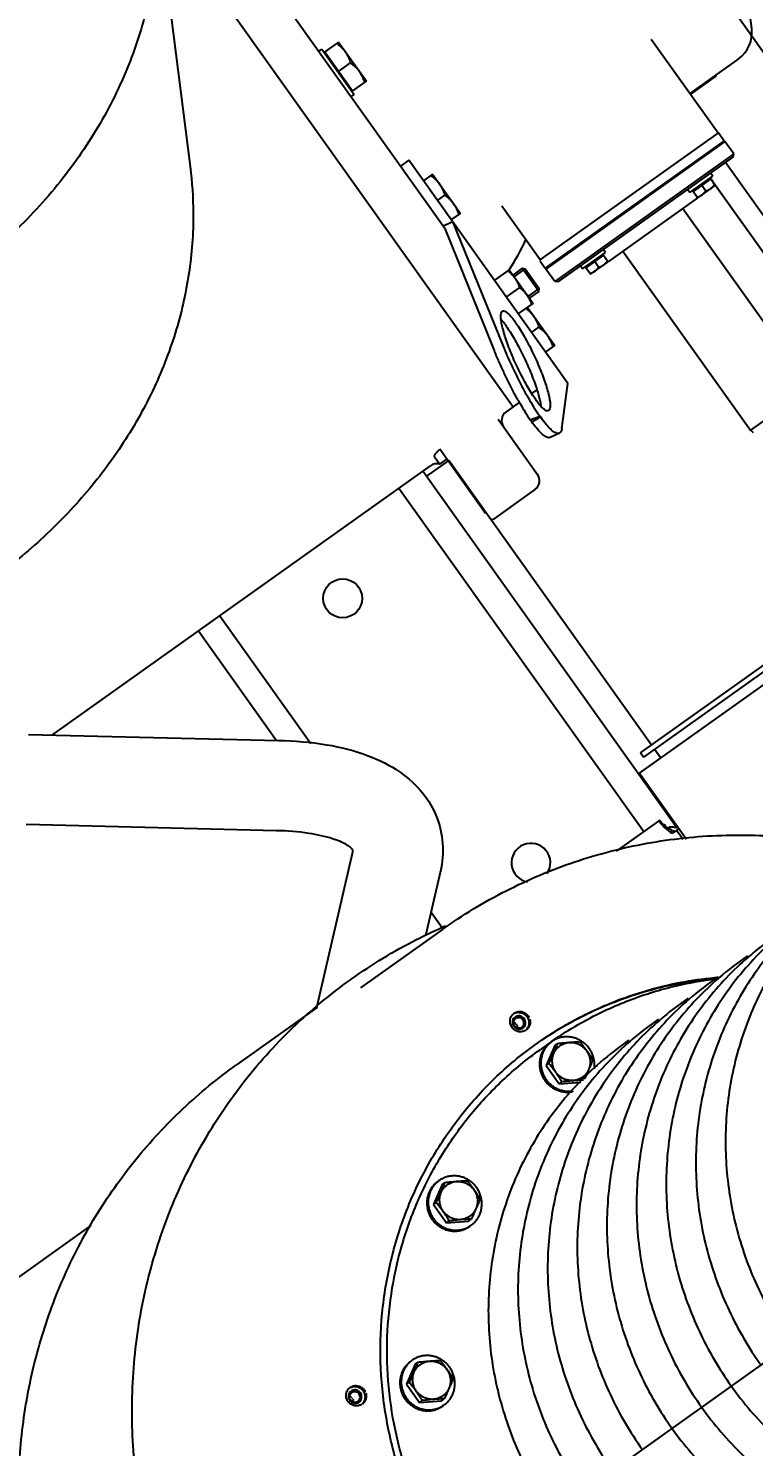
# Model space of a CAD drawing. Header units: feet. Extents: x 2321988 to 2329858, y 6722724 to 6730499.
# Drawn here: x 2326122.588 to 2326123.688, y 6726916.772 to 6726918.921 of the extents above; entities that cross this region are included whole.
import ezdxf

# ---------------------------------------------------------------- set-up
doc = ezdxf.new("R2010")
doc.units = ezdxf.units.FT
doc.header["$MEASUREMENT"] = 0
doc.header["$PDSIZE"] = 5
doc.linetypes.add('Midpoint Site Plan$0$HIDDEN', pattern=[0.375, 0.25, -0.125])
doc.layers.add('BESS Dimensions', color=3, linetype='Continuous')
doc.layers.add('C-BESS-EQUIPMENT', color=255, linetype='Continuous')
doc.styles.add('TG_DIMS', font='arial.ttf')
doc.dimstyles.new('TG-PROPOSED-ANNO', dxfattribs={"dimtxt": 0.1, "dimasz": 0.1, "dimexe": 0.05, "dimexo": 0.05, "dimgap": 0.02, "dimtad": 0, "dimtih": 1, "dimtoh": 1, "dimdsep": 46, "dimtxsty": 'TG_DIMS', "dimcen": 0, "dimclrd": 256, "dimclre": 256, "dimclrt": 256, "dimaunit": 1, "dimadec": 6, "dimazin": 2, "dimtfac": 1, "dimtofl": 0, "dimtmove": 1, "dimatfit": 3, "dimfxl": 1, "dimtolj": 1, "dimtzin": 0, "dimarcsym": 0})

# ---------------------------------------------------------------- blocks, each defined once
blk = doc.blocks.new('Midpoint Site Plan$0$141KV BREAKER')
at = {"linetype": 'Continuous'}
for p, q in [((6.604, -16.655), (6.604, -3.184)), ((0.511, -19.651), (0.307, -19.994)), ((0.511, -19.651), (0.511, -19.716)), ((0.92, -19.651), (0.511, -19.651)), ((0.92, -19.651), (0.92, -19.716)), ((1.125, -19.994), (0.92, -19.651)), ((0.307, -19.994), (0.307, -20.058)), ((1.125, -19.994), (1.125, -20.058)), ((13.229, -19.928), (10.498, -23.572)), ((7.446, -22.314), (7.446, -20.505)), ((14.538, -20.909), (11.808, -24.553)), ((14.275, -21.26), (14.275, -29.7)), ((2.888, -21.948), (2.684, -22.29)), ((2.888, -21.948), (2.888, -22.012)), ((3.297, -21.948), (2.888, -21.948)), ((3.297, -21.948), (3.297, -22.012)), ((3.502, -22.29), (3.297, -21.948)), ((2.684, -22.29), (2.684, -22.354)), ((3.502, -22.29), (3.502, -22.354)), ((9.371, -24.468), (7.446, -22.294)), ((7.279, -24.984), (7.279, -23.156)), ((8.145, -25.553), (7.363, -24.669)), ((14.275, -24.52), (11.832, -24.52)), ((7.656, -25), (7.289, -25)), ((14.275, -25), (11.424, -25)), ((3.759, -25.084), (3.554, -25.426)), ((3.759, -25.084), (3.759, -25.148)), ((4.168, -25.084), (3.759, -25.084)), ((4.168, -25.084), (4.168, -25.148)), ((4.372, -25.426), (4.168, -25.084)), ((4.467, -25.366), (4.467, -25.162)), ((4.372, -25.426), (4.372, -25.491)), ((6.604, -29.358), (6.604, -28.381)), ((14.275, -28.999), (6.604, -28.999)), ((6.315, -29.388), (6.275, -29.409)), ((6.315, -29.388), (6.315, -29.442)), ((6.396, -29.4), (6.396, -29.436)), ((6.604, -29.358), (6.502, -29.358)), ((6.532, -29.358), (6.535, -29.358)), ((25.503, -31.582), (21.243, -29.299)), ((7.515, -29.553), (6.041, -29.553)), ((6.072, -29.499), (6.275, -29.499)), ((6.275, -29.499), (6.275, -29.409)), ((6.275, -29.553), (6.275, -29.499)), ((6.315, -29.442), (6.284, -29.458)), ((6.312, -29.53), (14.275, -29.53)), ((7.515, -29.553), (7.515, -38.048)), ((14.161, -30.015), (14.161, -29.53)), ((7.703, -29.785), (7.703, -37.759)), ((7.804, -29.785), (7.703, -29.785)), ((7.804, -29.785), (7.804, -38.019)), ((14.196, -29.857), (14.196, -30.015)), ((14.364, -29.857), (14.196, -29.857)), ((7.703, -30.03), (7.515, -30.03)), ((14.161, -30.03), (7.804, -30.03)), ((12.819, -30.999), (12.819, -30.094)), ((12.986, -30.015), (14.418, -30.015)), ((14.248, -31.196), (13.016, -31.196)), ((14.275, -31.685), (14.275, -31.392)), ((13.855, -31.664), (13.9, -31.664)), ((25.443, -31.55), (14.275, -31.55)), ((13.394, -31.954), (13.428, -31.773)), ((14.275, -32.08), (14.275, -31.962)), ((17.638, -32.416), (15.309, -31.859)), ((13.437, -32.039), (14.04, -32.605)), ((17.658, -32.605), (15.275, -32.039)), ((17.638, -32.416), (27.134, -32.416)), ((17.693, -32.416), (17.658, -32.605)), ((19.027, -32.605), (19.027, -32.416)), ((20.577, -32.416), (20.577, -32.487)), ((21.591, -32.487), (20.577, -32.487)), ((20.647, -32.487), (20.647, -32.81)), ((21.521, -32.503), (20.647, -32.503)), ((21.084, -32.503), (21.084, -32.771)), ((21.521, -32.81), (21.521, -32.487)), ((21.591, -32.416), (21.591, -32.487)), ((14.04, -32.605), (19.027, -32.605)), ((14.743, -32.605), (14.743, -32.81)), ((15.18, -32.605), (15.18, -32.771)), ((15.596, -32.605), (15.596, -32.935)), ((15.971, -32.605), (15.971, -32.901)), ((16.346, -32.935), (16.346, -32.605)), ((17.695, -32.605), (17.695, -32.81)), ((18.132, -32.605), (18.132, -32.771)), ((18.57, -32.81), (18.57, -32.605)), ((15.596, -32.81), (14.743, -32.81)), ((16.346, -32.935), (15.596, -32.935)), ((15.714, -33.145), (15.714, -32.935)), ((16.229, -33.145), (16.229, -32.935)), ((18.57, -32.81), (17.695, -32.81)), ((21.521, -32.81), (20.647, -32.81)), ((15.714, -33.145), (15.752, -33.183)), ((15.714, -33.145), (16.229, -33.145)), ((16.19, -33.183), (15.752, -33.183)), ((16.229, -33.145), (16.19, -33.183)), ((15.653, -33.526), (15.692, -33.486)), ((15.653, -37.446), (15.653, -33.526)), ((15.692, -37.485), (15.692, -33.486)), ((15.692, -33.486), (15.967, -33.486)), ((15.967, -37.485), (15.967, -33.486)), ((15.987, -33.486), (15.967, -33.506)), ((15.987, -37.485), (15.987, -33.486)), ((16.145, -33.486), (15.987, -33.486)), ((16.164, -33.498), (16.164, -37.473)), ((16.164, -33.498), (17.363, -33.498)), ((15.584, -34.033), (15.584, -34.545)), ((15.584, -34.033), (15.653, -34.033)), ((15.42, -34.094), (15.421, -34.092)), ((15.42, -34.094), (15.42, -34.484)), ((15.421, -34.092), (15.564, -34.092)), ((15.564, -34.289), (15.439, -34.289)), ((15.564, -34.486), (15.564, -34.092)), ((15.564, -34.114), (15.584, -34.114)), ((15.42, -34.484), (15.421, -34.486)), ((15.564, -34.486), (15.421, -34.486)), ((15.424, -34.494), (15.432, -34.486)), ((15.424, -36.478), (15.424, -34.494)), ((15.564, -34.464), (15.584, -34.464)), ((15.584, -34.545), (15.653, -34.545)), ((11.351, -34.836), (11.424, -34.817)), ((11.424, -36.155), (11.424, -34.817)), ((15.424, -34.817), (11.424, -34.817)), ((15.424, -36.155), (11.424, -36.155)), ((15.42, -36.488), (15.421, -36.486)), ((15.42, -36.488), (15.42, -36.877)), ((15.421, -36.486), (15.564, -36.486)), ((15.424, -36.478), (15.432, -36.486)), ((15.564, -36.879), (15.564, -36.486)), ((15.564, -36.507), (15.584, -36.507)), ((15.584, -36.427), (15.584, -36.938)), ((15.584, -36.427), (15.653, -36.427)), ((7.804, -36.881), (15.584, -36.881)), ((15.42, -36.877), (15.421, -36.879)), ((15.564, -36.879), (15.421, -36.879)), ((15.564, -36.682), (15.439, -36.682)), ((15.564, -36.858), (15.584, -36.858)), ((15.584, -36.938), (15.653, -36.938)), ((7.804, -37.271), (15.653, -37.271)), ((15.653, -37.446), (15.692, -37.485)), ((15.692, -37.485), (15.967, -37.485)), ((15.987, -37.485), (15.967, -37.465)), ((16.145, -37.485), (15.987, -37.485)), ((16.164, -37.473), (18.258, -37.473)), ((17.03, -37.473), (17.03, -38.005)), ((17.05, -38.556), (17.05, -37.473)), ((17.362, -39.077), (18.304, -39.579))]:
    blk.add_line(p, q, dxfattribs=at)
at = {"linetype": 'Midpoint Site Plan$0$HIDDEN'}
for p, q in [((15.752, -32.935), (15.752, -33.183)), ((16.19, -32.935), (16.19, -33.183))]:
    blk.add_line(p, q, dxfattribs=at)
at = {"linetype": 'Continuous'}
blk.add_circle((13.236, -27), 0.354, dxfattribs=at)
for centre, radius, start, end in [((7.332, -27), 0.354, 200.3844, 134.385), ((14.078, -29.7), 0.197, 306.8699, 0), ((13.016, -30.094), 0.197, 161.1709, 180), ((13.016, -30.999), 0.197, 180, 270), ((14.078, -31.392), 0.197, 0, 90), ((21.084, -31.01), 5.117, 202.1036, 209.1634), ((16.145, -33.506), 0.0197, 0, 90), ((16.145, -37.465), 0.0197, 270, 0), ((17.148, -38.005), 0.118, 180, 213.0084), ((17.64, -38.556), 0.59, 180, 241.9275)]:
    blk.add_arc(centre, radius, start, end, dxfattribs=at)
for points, start_tangent, end_tangent in [([(-2.531, -10.867), (-1.229, -10.95), (0.051, -11.196), (1.287, -11.601), (2.458, -12.159), (3.543, -12.859), (4.524, -13.69), (5.384, -14.638), (6.11, -15.686), (6.687, -16.817), (7.106, -18.011), (7.361, -19.247), (7.446, -20.505)], (1, 0), (0, -1)), ([(-2.531, -13.415), (-1.103, -13.514), (0.297, -13.808), (1.638, -14.292), (2.895, -14.955), (4.042, -15.784), (5.054, -16.762), (5.912, -17.87), (6.598, -19.084), (7.099, -20.38), (7.403, -21.732), (7.505, -23.092)], (1, 0), (0.002091, -0.999998)), ([(-2.531, -18.281), (-1.517, -18.351), (-0.524, -18.56), (0.428, -18.903), (1.32, -19.373), (2.134, -19.962), (2.853, -20.656), (3.462, -21.442), (3.949, -22.304), (4.304, -23.224), (4.52, -24.183), (4.593, -25.15)], (1, 0), (0.00192, -0.999998)), ([(-2.531, -18.399), (-1.617, -18.457), (-0.719, -18.63), (0.147, -18.914), (0.969, -19.306), (1.73, -19.797), (2.418, -20.381), (3.021, -21.046), (3.53, -21.782), (3.934, -22.575), (4.228, -23.412), (4.407, -24.28), (4.467, -25.162)], (1, 0), (0, -1)), ([(1.094, -18.772), (1.097, -18.754), (1.119, -18.695), (1.161, -18.647), (1.217, -18.615), (1.281, -18.604)], (0.072839, 0.997344), (1, 0)), ([(1.094, -18.785), (1.094, -18.772)], (0, 1), (0.072839, 0.997344)), ([(1.097, -18.816), (1.094, -18.785)], (-0.179509, 0.983756), (0, 1)), ([(1.119, -18.85), (1.097, -18.791), (1.096, -18.785)], (-0.513043, 0.858363), (-0.14474, 0.98947)), ([(1.217, -18.955), (1.161, -18.923), (1.119, -18.875), (1.097, -18.816)], (-0.943519, 0.331318), (-0.179509, 0.983756)), ([(1.159, -18.74), (1.159, -18.781)], (-0.17951, -0.983756), (0.17951, -0.983756)), ([(1.238, -18.649), (1.201, -18.669), (1.174, -18.701), (1.159, -18.74)], (-0.943519, -0.331318), (-0.179509, -0.983756)), ([(1.159, -18.781), (1.174, -18.82), (1.201, -18.851), (1.238, -18.872), (1.28, -18.879)], (0.179509, -0.983756), (1, 0)), ([(1.238, -18.668), (1.203, -18.695), (1.184, -18.733), (1.182, -18.754)], (-0.907002, -0.421127), (0, -1)), ([(1.182, -18.754), (1.184, -18.775), (1.203, -18.813), (1.238, -18.839), (1.28, -18.849)], (0, -1), (1, 0)), ([(1.22, -18.683), (1.238, -18.693)], (0.800715, -0.599045), (0.907002, -0.421127)), ([(1.277, -18.641), (1.238, -18.649)], (-0.999735, -0.023007), (-0.943519, -0.331318)), ([(1.28, -18.659), (1.238, -18.668)], (-1, 0), (-0.907002, -0.421127)), ([(1.238, -18.693), (1.271, -18.702)], (0.907002, -0.421127), (0.995685, -0.092801)), ([(1.271, -18.702), (1.28, -18.702)], (0.995685, -0.092801), (1, 0)), ([(1.28, -18.641), (1.277, -18.641)], (-1, 0), (-0.999735, -0.023007)), ([(1.283, -18.641), (1.28, -18.641)], (-0.999735, 0.023007), (-1, 0)), ([(1.28, -18.659), (1.323, -18.668)], (1, 0), (0.907002, -0.421127)), ([(1.29, -18.702), (1.28, -18.702)], (-0.995685, -0.092801), (-1, 0)), ([(1.379, -18.754), (1.376, -18.775), (1.357, -18.813), (1.323, -18.839), (1.28, -18.849)], (0, -1), (-1, 0)), ([(1.28, -18.879), (1.322, -18.872), (1.359, -18.851), (1.387, -18.82), (1.401, -18.781)], (1, 0), (0.179509, 0.983756)), ([(1.281, -18.604), (1.345, -18.615), (1.401, -18.647), (1.443, -18.695), (1.465, -18.754), (1.467, -18.772)], (1, 0), (0.072839, -0.997344)), ([(1.322, -18.649), (1.283, -18.641)], (-0.943519, 0.331318), (-0.999735, 0.023007)), ([(1.323, -18.693), (1.29, -18.702)], (-0.907002, -0.421127), (-0.995685, -0.092801)), ([(1.401, -18.74), (1.387, -18.701), (1.359, -18.669), (1.322, -18.649)], (-0.179509, 0.983756), (-0.943519, 0.331318)), ([(1.323, -18.668), (1.357, -18.695), (1.376, -18.733), (1.379, -18.754)], (0.907002, -0.421127), (0, -1)), ([(1.34, -18.683), (1.323, -18.693)], (-0.800715, -0.599045), (-0.907002, -0.421127)), ([(1.465, -18.816), (1.443, -18.875), (1.401, -18.923), (1.345, -18.955)], (-0.179509, -0.983756), (-0.943519, -0.331318)), ([(1.401, -18.781), (1.401, -18.74)], (0.17951, 0.983756), (-0.17951, 0.983756)), ([(1.465, -18.791), (1.443, -18.85)], (-0.179509, -0.983756), (-0.513043, -0.858363)), ([(1.468, -18.785), (1.465, -18.816)], (0, -1), (-0.179509, -0.983756)), ([(1.467, -18.772), (1.468, -18.785)], (0.072839, -0.997344), (0, -1)), ([(1.217, -18.929), (1.161, -18.898), (1.119, -18.85)], (-0.943519, 0.331318), (-0.513043, 0.858363)), ([(1.281, -18.94), (1.217, -18.929)], (-1, 0), (-0.943519, 0.331318)), ([(1.277, -18.965), (1.217, -18.955)], (-0.999754, 0.022161), (-0.943519, 0.331318)), ([(1.281, -18.965), (1.277, -18.965)], (-1, 0), (-0.999754, 0.022161)), ([(1.345, -18.929), (1.281, -18.94)], (-0.943519, -0.331318), (-1, 0)), ([(1.285, -18.965), (1.281, -18.965)], (-0.999754, -0.022161), (-1, 0)), ([(1.345, -18.955), (1.285, -18.965)], (-0.943519, -0.331318), (-0.999754, -0.022161)), ([(1.443, -18.85), (1.401, -18.898), (1.345, -18.929)], (-0.513043, -0.858363), (-0.943519, -0.331318)), ([(0.716, -19.476), (0.645, -19.481), (0.575, -19.496), (0.508, -19.52), (0.446, -19.553), (0.389, -19.594), (0.338, -19.643), (0.295, -19.698), (0.261, -19.758), (0.236, -19.823), (0.221, -19.89), (0.216, -19.959)], (-1, 0), (0, -1)), ([(0.716, -19.505), (0.645, -19.51), (0.575, -19.524), (0.508, -19.548), (0.446, -19.581), (0.389, -19.623), (0.338, -19.671), (0.295, -19.726), (0.261, -19.787), (0.236, -19.851), (0.221, -19.919), (0.217, -19.959)], (-1, 0), (-0.060994, -0.998138)), ([(1.216, -19.959), (1.211, -19.89), (1.196, -19.823), (1.171, -19.758), (1.136, -19.698), (1.094, -19.643), (1.043, -19.594), (0.986, -19.553), (0.924, -19.52), (0.857, -19.496), (0.787, -19.481), (0.716, -19.476)], (0, 1), (-1, 0)), ([(1.215, -19.959), (1.211, -19.919), (1.196, -19.851), (1.171, -19.787), (1.136, -19.726), (1.094, -19.671), (1.043, -19.623), (0.986, -19.581), (0.924, -19.548), (0.857, -19.524), (0.787, -19.51), (0.716, -19.505)], (-0.060994, 0.998138), (-1, 0)), ([(0.307, -20.058), (0.333, -20.017), (0.359, -19.977), (0.384, -19.937), (0.409, -19.895), (0.434, -19.853), (0.459, -19.809), (0.485, -19.764), (0.511, -19.716)], (0.548708, 0.836014), (0.481049, 0.876694)), ([(0.364, -20.067), (0.369, -20.007), (0.385, -19.95), (0.411, -19.896), (0.446, -19.848), (0.49, -19.806), (0.54, -19.772), (0.595, -19.747), (0.655, -19.731), (0.716, -19.726), (0.777, -19.731), (0.836, -19.747), (0.892, -19.772), (0.942, -19.806), (0.986, -19.848), (1.021, -19.896), (1.047, -19.95), (1.063, -20.007), (1.068, -20.067)], (0, 1), (0, -1)), ([(0.511, -19.716), (0.565, -19.719), (0.616, -19.722), (0.666, -19.724), (0.716, -19.724), (0.766, -19.724), (0.816, -19.722), (0.867, -19.719), (0.92, -19.716)], (0.99722, -0.074507), (0.99722, 0.074507)), ([(0.92, -19.716), (0.947, -19.764), (0.973, -19.809), (0.998, -19.853), (1.023, -19.895), (1.048, -19.937), (1.073, -19.977), (1.098, -20.017), (1.125, -20.058)], (0.481049, -0.876694), (0.548708, -0.836014)), ([(0.217, -19.959), (0.216, -19.988)], (-0.060994, -0.998138), (0, -1)), ([(0.216, -19.988), (0.221, -20.056), (0.236, -20.124), (0.261, -20.188), (0.295, -20.249), (0.338, -20.304), (0.389, -20.352), (0.446, -20.394), (0.508, -20.427), (0.575, -20.451), (0.645, -20.465), (0.716, -20.47)], (0, -1), (1, 0)), ([(0.511, -20.4), (0.485, -20.359), (0.459, -20.319), (0.434, -20.279), (0.409, -20.237), (0.384, -20.195), (0.359, -20.151), (0.333, -20.106), (0.307, -20.058)], (-0.548708, 0.836014), (-0.481049, 0.876694)), ([(1.068, -20.067), (1.063, -20.126), (1.047, -20.183), (1.021, -20.237), (0.986, -20.285), (0.942, -20.327), (0.892, -20.361), (0.836, -20.386), (0.777, -20.402), (0.716, -20.407), (0.655, -20.402), (0.595, -20.386), (0.54, -20.361), (0.49, -20.327), (0.446, -20.285), (0.411, -20.237), (0.385, -20.183), (0.369, -20.126), (0.364, -20.067)], (0, -1), (0, 1)), ([(0.716, -20.47), (0.787, -20.465), (0.857, -20.451), (0.924, -20.427), (0.986, -20.394), (1.043, -20.352), (1.094, -20.304), (1.136, -20.249), (1.171, -20.188), (1.196, -20.124), (1.211, -20.056), (1.216, -19.988)], (1, 0), (0, 1)), ([(1.125, -20.058), (1.098, -20.106), (1.073, -20.151), (1.048, -20.195), (1.023, -20.237), (0.998, -20.279), (0.972, -20.319), (0.947, -20.359), (0.92, -20.4)], (-0.481049, -0.876694), (-0.548708, -0.836014)), ([(1.216, -19.988), (1.215, -19.959)], (0, 1), (-0.060994, 0.998138)), ([(3.667, -26.576), (3.642, -25.915), (3.432, -24.828), (3.019, -23.796), (2.417, -22.856), (1.647, -22.038), (0.734, -21.371), (-0.291, -20.877), (-1.391, -20.574), (-2.531, -20.472)], (0.018992, 0.99982), (-1, 0)), ([(0.92, -20.4), (0.867, -20.404), (0.816, -20.406), (0.766, -20.408), (0.716, -20.408), (0.666, -20.408), (0.616, -20.406), (0.565, -20.404), (0.511, -20.4)], (-0.99722, -0.074507), (-0.99722, 0.074507)), ([(21.243, -29.299), (20.517, -28.851), (19.671, -28.151), (18.933, -27.32), (18.315, -26.372), (17.827, -25.324), (17.479, -24.193), (17.276, -22.999), (17.221, -21.763), (17.315, -20.505)], (-0.881404, 0.472363), (0.132788, 0.991144)), ([(3.667, -27.239), (3.642, -26.577), (3.432, -25.49), (3.019, -24.458), (2.417, -23.518), (1.647, -22.7), (0.734, -22.033), (-0.291, -21.539), (-1.391, -21.236), (-2.531, -21.134)], (0.018992, 0.99982), (-1, 0)), ([(3.667, -27.901), (3.642, -27.239), (3.432, -26.152), (3.019, -25.121), (2.417, -24.18), (1.647, -23.362), (0.734, -22.695), (-0.291, -22.201), (-1.391, -21.898), (-2.531, -21.796)], (0.018992, 0.99982), (-1, 0)), ([(3.093, -21.772), (3.022, -21.777), (2.952, -21.792), (2.885, -21.816), (2.823, -21.849), (2.766, -21.89), (2.715, -21.939), (2.672, -21.994), (2.638, -22.054), (2.613, -22.119), (2.598, -22.186), (2.593, -22.255)], (-1, 0), (0, -1)), ([(3.093, -21.801), (3.022, -21.806), (2.952, -21.82), (2.885, -21.844), (2.823, -21.877), (2.766, -21.919), (2.715, -21.967), (2.672, -22.023), (2.638, -22.083), (2.613, -22.148), (2.598, -22.215), (2.594, -22.255)], (-1, 0), (-0.060994, -0.998138)), ([(3.593, -22.255), (3.588, -22.186), (3.573, -22.119), (3.548, -22.054), (3.513, -21.994), (3.471, -21.939), (3.42, -21.89), (3.363, -21.849), (3.301, -21.816), (3.234, -21.792), (3.164, -21.777), (3.093, -21.772)], (0, 1), (-1, 0)), ([(3.592, -22.255), (3.588, -22.215), (3.573, -22.148), (3.548, -22.083), (3.513, -22.023), (3.471, -21.967), (3.42, -21.919), (3.363, -21.877), (3.301, -21.844), (3.234, -21.82), (3.164, -21.806), (3.093, -21.801)], (-0.060994, 0.998138), (-1, 0)), ([(2.684, -22.354), (2.71, -22.313), (2.736, -22.273), (2.761, -22.233), (2.786, -22.191), (2.811, -22.149), (2.836, -22.105), (2.862, -22.06), (2.888, -22.012)], (0.548708, 0.836014), (0.481049, 0.876694)), ([(2.741, -22.363), (2.746, -22.304), (2.762, -22.246), (2.788, -22.192), (2.823, -22.144), (2.867, -22.102), (2.917, -22.068), (2.972, -22.043), (3.032, -22.028), (3.093, -22.022), (3.154, -22.028), (3.213, -22.043), (3.269, -22.068), (3.319, -22.102), (3.363, -22.144), (3.398, -22.192), (3.424, -22.246), (3.44, -22.304), (3.445, -22.363)], (0, 1), (0, -1)), ([(2.888, -22.012), (2.942, -22.016), (2.993, -22.018), (3.043, -22.02), (3.093, -22.02), (3.143, -22.02), (3.193, -22.018), (3.244, -22.016), (3.297, -22.012)], (0.99722, -0.074507), (0.99722, 0.074507)), ([(3.297, -22.012), (3.324, -22.06), (3.35, -22.105), (3.375, -22.149), (3.4, -22.191), (3.425, -22.233), (3.45, -22.273), (3.475, -22.313), (3.502, -22.354)], (0.481049, -0.876694), (0.548708, -0.836014)), ([(2.594, -22.255), (2.593, -22.284)], (-0.060994, -0.998138), (0, -1)), ([(2.593, -22.284), (2.598, -22.352), (2.613, -22.42), (2.638, -22.484), (2.672, -22.545), (2.715, -22.6), (2.766, -22.648), (2.823, -22.69), (2.885, -22.723), (2.952, -22.747), (3.022, -22.761), (3.093, -22.766)], (0, -1), (1, 0)), ([(2.888, -22.696), (2.862, -22.655), (2.836, -22.615), (2.811, -22.575), (2.786, -22.533), (2.761, -22.491), (2.736, -22.447), (2.71, -22.402), (2.684, -22.354)], (-0.548708, 0.836014), (-0.481049, 0.876694)), ([(3.445, -22.363), (3.44, -22.422), (3.424, -22.479), (3.398, -22.533), (3.363, -22.581), (3.319, -22.623), (3.269, -22.657), (3.213, -22.682), (3.154, -22.698), (3.093, -22.703), (3.032, -22.698), (2.972, -22.682), (2.917, -22.657), (2.867, -22.623), (2.823, -22.581), (2.788, -22.533), (2.762, -22.479), (2.746, -22.422), (2.741, -22.363)], (0, -1), (0, 1)), ([(3.093, -22.766), (3.164, -22.761), (3.234, -22.747), (3.301, -22.723), (3.363, -22.69), (3.42, -22.648), (3.471, -22.6), (3.513, -22.545), (3.548, -22.484), (3.573, -22.42), (3.588, -22.352), (3.593, -22.284)], (1, 0), (0, 1)), ([(3.502, -22.354), (3.475, -22.402), (3.45, -22.447), (3.425, -22.491), (3.4, -22.533), (3.375, -22.575), (3.35, -22.615), (3.324, -22.655), (3.297, -22.696)], (-0.481049, -0.876694), (-0.548708, -0.836014)), ([(3.593, -22.284), (3.592, -22.255)], (0, 1), (-0.060994, 0.998138)), ([(3.667, -28.563), (3.642, -27.901), (3.432, -26.814), (3.019, -25.783), (2.417, -24.842), (1.647, -24.024), (0.734, -23.357), (-0.291, -22.863), (-1.391, -22.56), (-2.531, -22.458)], (0.018992, 0.99982), (-1, 0)), ([(3.297, -22.696), (3.244, -22.7), (3.193, -22.702), (3.143, -22.704), (3.093, -22.704), (3.043, -22.704), (2.993, -22.702), (2.942, -22.7), (2.888, -22.696)], (-0.99722, -0.074507), (-0.99722, 0.074507)), ([(-2.531, -23.12), (-3.671, -23.222), (-4.771, -23.525), (-5.796, -24.019), (-6.708, -24.686), (-7.479, -25.503), (-8.081, -26.443), (-8.493, -27.474), (-8.704, -28.561), (-8.704, -29.667)], (-1, 0), (0.095252, -0.995453)), ([(3.667, -29.225), (3.642, -28.563), (3.432, -27.476), (3.019, -26.445), (2.417, -25.504), (1.647, -24.686), (0.734, -24.019), (-0.291, -23.526), (-1.391, -23.222), (-2.531, -23.12)], (0.018992, 0.99982), (-1, 0)), ([(7.505, -23.092), (7.505, -23.111), (7.403, -24.491), (7.315, -24.992)], (0.002091, -0.999998), (-0.200425, -0.979709)), ([(26.026, -31.929), (25.025, -31.265), (24.143, -30.436), (23.396, -29.457), (22.8, -28.349), (22.368, -27.134), (22.108, -25.837), (22.025, -24.484), (22.119, -23.121)], (-0.877255, 0.480024), (0.13125, 0.991349)), ([(10.498, -23.572), (10.116, -24.024), (9.787, -24.316), (9.545, -24.46), (9.371, -24.468)], (-0.599667, -0.80025), (-0.662736, 0.748853)), ([(-2.531, -23.782), (-3.671, -23.885), (-4.771, -24.188), (-5.796, -24.681), (-6.708, -25.348), (-7.479, -26.165), (-8.081, -27.105), (-8.493, -28.136), (-8.704, -29.223), (-8.704, -30.329)], (-1, 0), (0.095252, -0.995453)), ([(3.667, -29.887), (3.642, -29.225), (3.432, -28.138), (3.019, -27.107), (2.417, -26.166), (1.647, -25.348), (0.734, -24.681), (-0.291, -24.188), (-1.391, -23.885), (-2.531, -23.782)], (0.018992, 0.99982), (-1, 0)), ([(-2.531, -24.445), (-3.671, -24.547), (-4.771, -24.85), (-5.796, -25.343), (-6.708, -26.01), (-7.479, -26.827), (-8.081, -27.768), (-8.493, -28.798), (-8.704, -29.885), (-8.704, -30.991)], (-1, 0), (0.095252, -0.995453)), ([(3.667, -30.549), (3.642, -29.887), (3.432, -28.8), (3.019, -27.769), (2.417, -26.828), (1.647, -26.011), (0.734, -25.343), (-0.291, -24.85), (-1.391, -24.547), (-2.531, -24.445)], (0.018992, 0.99982), (-1, 0)), ([(11.808, -24.553), (11.24, -25.215), (10.635, -25.719), (10.056, -26.017), (9.509, -26.132), (9.008, -26.087), (8.552, -25.896), (8.158, -25.567)], (-0.599667, -0.80025), (-0.670055, 0.742311)), ([(3.963, -24.909), (3.892, -24.914), (3.822, -24.928), (3.755, -24.952), (3.693, -24.985), (3.636, -25.027), (3.585, -25.075), (3.543, -25.13), (3.508, -25.191), (3.503, -25.202)], (-1, 0), (-0.404495, -0.91454)), ([(3.963, -24.937), (3.892, -24.942), (3.822, -24.957), (3.755, -24.981), (3.693, -25.014), (3.636, -25.055), (3.585, -25.104), (3.543, -25.159), (3.508, -25.219), (3.508, -25.221)], (-1, 0), (-0.42404, -0.905643)), ([(7.279, -24.984), (7.179, -26.334), (6.883, -27.657), (6.395, -28.926), (5.725, -30.115), (4.887, -31.2), (3.898, -32.159), (3.652, -32.359)], (0, -1), (-0.786178, -0.618)), ([(4.463, -25.391), (4.458, -25.323), (4.443, -25.255), (4.418, -25.191), (4.384, -25.13), (4.341, -25.075), (4.29, -25.027), (4.233, -24.985), (4.171, -24.952), (4.104, -24.928), (4.034, -24.914), (3.963, -24.909)], (0, 1), (-1, 0)), ([(4.462, -25.392), (4.458, -25.351), (4.443, -25.284), (4.418, -25.219), (4.384, -25.159), (4.341, -25.104), (4.29, -25.055), (4.233, -25.014), (4.171, -24.981), (4.104, -24.957), (4.034, -24.942), (3.963, -24.937)], (-0.060994, 0.998138), (-1, 0)), ([(4.906, -25.149), (4.909, -25.131), (4.931, -25.072), (4.972, -25.024), (5.029, -24.993), (5.093, -24.982)], (0.072839, 0.997344), (1, 0)), ([(5.089, -25.018), (5.05, -25.025)], (-0.999735, -0.023007), (-0.943519, -0.331318)), ([(5.092, -25.018), (5.089, -25.018)], (-1, 0), (-0.999735, -0.023007)), ([(5.095, -25.018), (5.092, -25.018)], (-0.999735, 0.023007), (-1, 0)), ([(5.093, -24.982), (5.157, -24.993), (5.213, -25.024), (5.255, -25.072), (5.277, -25.131), (5.279, -25.149)], (1, 0), (0.072839, -0.997344)), ([(5.134, -25.025), (5.095, -25.018)], (-0.943519, 0.331318), (-0.999735, 0.023007)), ([(7.315, -24.992), (7.297, -25.077)], (-0.200425, -0.979709), (-0.209496, -0.977809)), ([(3.667, -31.211), (3.642, -30.549), (3.432, -29.463), (3.019, -28.431), (2.417, -27.491), (1.647, -26.673), (0.734, -26.005), (-0.291, -25.512), (-1.391, -25.209), (-2.531, -25.107)], (0.018992, 0.99982), (-1, 0)), ([(3.558, -25.484), (3.581, -25.45), (3.606, -25.41), (3.631, -25.369), (3.656, -25.328), (3.681, -25.285), (3.706, -25.242), (3.732, -25.196), (3.759, -25.148)], (0.547468, 0.836827), (0.481049, 0.876694)), ([(3.611, -25.499), (3.616, -25.44), (3.632, -25.383), (3.658, -25.329), (3.693, -25.28), (3.737, -25.238), (3.787, -25.204), (3.843, -25.179), (3.902, -25.164), (3.963, -25.159), (4.024, -25.164), (4.084, -25.179), (4.139, -25.204), (4.189, -25.238), (4.233, -25.28), (4.268, -25.329), (4.294, -25.383), (4.31, -25.44), (4.315, -25.499)], (0, 1), (0, -1)), ([(4.593, -25.162), (4.52, -26.142), (4.304, -27.101), (3.949, -28.021), (3.656, -28.573)], (0, -1), (-0.508698, -0.860945)), ([(4.593, -25.162), (4.52, -26.116), (4.304, -27.075), (3.949, -27.995), (3.656, -28.548)], (-0.003819, -0.999993), (-0.508729, -0.860927)), ([(3.759, -25.148), (3.812, -25.152), (3.863, -25.155), (3.913, -25.156), (3.963, -25.157), (4.013, -25.156), (4.063, -25.155), (4.114, -25.152), (4.168, -25.148)], (0.99722, -0.074507), (0.99722, 0.074507)), ([(4.168, -25.148), (4.194, -25.196), (4.22, -25.242), (4.245, -25.285), (4.27, -25.328), (4.295, -25.369), (4.32, -25.41), (4.345, -25.45), (4.372, -25.491)], (0.481049, -0.876694), (0.548708, -0.836014)), ([(4.593, -25.15), (4.593, -25.162)], (0.00192, -0.999998), (0, -1)), ([(4.906, -25.162), (4.906, -25.149)], (0, 1), (0.072839, 0.997344)), ([(4.909, -25.194), (4.906, -25.162)], (-0.179509, 0.983756), (0, 1)), ([(4.931, -25.227), (4.909, -25.168), (4.908, -25.162)], (-0.513043, 0.858363), (-0.14474, 0.98947)), ([(5.029, -25.332), (4.972, -25.301), (4.931, -25.253), (4.909, -25.194)], (-0.943519, 0.331318), (-0.179509, 0.983756)), ([(5.029, -25.306), (4.972, -25.275), (4.931, -25.227)], (-0.943519, 0.331318), (-0.513043, 0.858363)), ([(4.971, -25.116), (4.971, -25.157)], (-0.17951, -0.983756), (0.17951, -0.983756)), ([(5.05, -25.025), (5.013, -25.046), (4.985, -25.077), (4.971, -25.116)], (-0.943519, -0.331318), (-0.179509, -0.983756)), ([(4.971, -25.157), (4.985, -25.196), (5.013, -25.228), (5.05, -25.248), (5.092, -25.256)], (0.179509, -0.983756), (1, 0)), ([(5.049, -25.045), (5.015, -25.071), (4.996, -25.109), (4.993, -25.13)], (-0.907002, -0.421127), (0, -1)), ([(4.993, -25.13), (4.996, -25.152), (5.015, -25.19), (5.049, -25.216), (5.092, -25.225)], (0, -1), (1, 0)), ([(5.031, -25.059), (5.049, -25.07)], (0.800715, -0.599045), (0.907002, -0.421127)), ([(5.092, -25.035), (5.049, -25.045)], (-1, 0), (-0.907002, -0.421127)), ([(5.049, -25.07), (5.082, -25.079)], (0.907002, -0.421127), (0.995685, -0.092801)), ([(5.082, -25.079), (5.092, -25.079)], (0.995685, -0.092801), (1, 0)), ([(5.092, -25.035), (5.134, -25.045)], (1, 0), (0.907002, -0.421127)), ([(5.101, -25.079), (5.092, -25.079)], (-0.995685, -0.092801), (-1, 0)), ([(5.19, -25.13), (5.188, -25.152), (5.169, -25.19), (5.134, -25.216), (5.092, -25.225)], (0, -1), (-1, 0)), ([(5.092, -25.256), (5.134, -25.248), (5.171, -25.228), (5.198, -25.196), (5.213, -25.157)], (1, 0), (0.179509, 0.983756)), ([(5.134, -25.07), (5.101, -25.079)], (-0.907002, -0.421127), (-0.995685, -0.092801)), ([(5.213, -25.116), (5.198, -25.077), (5.171, -25.046), (5.134, -25.025)], (-0.179509, 0.983756), (-0.943519, 0.331318)), ([(5.134, -25.045), (5.169, -25.071), (5.188, -25.109), (5.19, -25.13)], (0.907002, -0.421127), (0, -1)), ([(5.152, -25.059), (5.134, -25.07)], (-0.800715, -0.599045), (-0.907002, -0.421127)), ([(5.277, -25.194), (5.255, -25.253), (5.213, -25.301), (5.157, -25.332)], (-0.179509, -0.983756), (-0.943519, -0.331318)), ([(5.255, -25.227), (5.213, -25.275), (5.157, -25.306)], (-0.513043, -0.858363), (-0.943519, -0.331318)), ([(5.213, -25.157), (5.213, -25.116)], (0.17951, 0.983756), (-0.17951, 0.983756)), ([(5.277, -25.168), (5.255, -25.227)], (-0.179509, -0.983756), (-0.513043, -0.858363)), ([(5.28, -25.162), (5.277, -25.194)], (0, -1), (-0.179509, -0.983756)), ([(5.279, -25.149), (5.28, -25.162)], (0.072839, -0.997344), (0, -1)), ([(3.759, -25.833), (3.732, -25.792), (3.706, -25.752), (3.681, -25.711), (3.656, -25.67), (3.631, -25.627), (3.606, -25.584), (3.581, -25.539), (3.563, -25.506)], (-0.548708, 0.836014), (-0.483058, 0.875588)), ([(4.315, -25.499), (4.31, -25.558), (4.294, -25.615), (4.268, -25.669), (4.233, -25.718), (4.189, -25.76), (4.139, -25.794), (4.084, -25.819), (4.024, -25.834), (3.963, -25.839), (3.902, -25.834), (3.843, -25.819), (3.787, -25.794), (3.737, -25.76), (3.693, -25.718), (3.658, -25.669), (3.632, -25.615), (3.616, -25.558), (3.611, -25.499)], (0, -1), (0, 1)), ([(4.467, -25.42), (4.407, -26.248), (4.229, -27.116), (3.934, -27.953), (3.652, -28.533)], (-0.008291, -0.999966), (-0.480907, -0.876772)), ([(3.963, -25.903), (4.034, -25.898), (4.104, -25.883), (4.171, -25.859), (4.233, -25.826), (4.29, -25.785), (4.341, -25.736), (4.384, -25.681), (4.418, -25.621), (4.443, -25.556), (4.458, -25.489), (4.463, -25.42)], (1, 0), (0, 1)), ([(4.372, -25.491), (4.345, -25.539), (4.32, -25.584), (4.295, -25.627), (4.27, -25.67), (4.245, -25.711), (4.22, -25.752), (4.194, -25.792), (4.168, -25.833)], (-0.481049, -0.876694), (-0.548708, -0.836014)), ([(4.463, -25.42), (4.462, -25.392)], (0, 1), (-0.060994, 0.998138)), ([(4.467, -25.366), (4.467, -25.392)], (0, -1), (-0.003933, -0.999992)), ([(4.467, -25.392), (4.467, -25.42)], (-0.003932, -0.999992), (-0.008291, -0.999966)), ([(5.093, -25.317), (5.029, -25.306)], (-1, 0), (-0.943519, 0.331318)), ([(5.088, -25.343), (5.029, -25.332)], (-0.999754, 0.022161), (-0.943519, 0.331318)), ([(5.093, -25.343), (5.088, -25.343)], (-1, 0), (-0.999754, 0.022161)), ([(5.157, -25.306), (5.093, -25.317)], (-0.943519, -0.331318), (-1, 0)), ([(5.097, -25.343), (5.093, -25.343)], (-0.999754, -0.022161), (-1, 0)), ([(5.157, -25.332), (5.097, -25.343)], (-0.943519, -0.331318), (-0.999754, -0.022161)), ([(3.667, -31.874), (3.642, -31.212), (3.432, -30.125), (3.019, -29.093), (2.417, -28.153), (1.647, -27.335), (0.734, -26.668), (-0.291, -26.174), (-1.391, -25.871), (-2.531, -25.769)], (0.018992, 0.99982), (-1, 0)), ([(3.611, -25.763), (3.636, -25.785), (3.693, -25.826), (3.755, -25.859), (3.822, -25.883), (3.892, -25.898), (3.963, -25.903)], (0.722544, -0.691325), (1, 0)), ([(8.158, -25.567), (8.145, -25.553)], (-0.670055, 0.742311), (-0.662736, 0.748853)), ([(4.168, -25.833), (4.114, -25.836), (4.063, -25.839), (4.013, -25.84), (3.963, -25.841), (3.913, -25.84), (3.863, -25.839), (3.812, -25.836), (3.759, -25.833)], (-0.99722, -0.074507), (-0.99722, 0.074507)), ([(6.426, -29.354), (6.315, -29.388)], (-0.980948, -0.194269), (-0.927536, -0.373735)), ([(6.386, -29.404), (6.337, -29.429)], (-0.879547, -0.475812), (-0.882105, -0.471053)), ([(6.475, -29.376), (6.447, -29.38), (6.386, -29.404)], (-0.990491, -0.137579), (-0.879547, -0.475812)), ([(6.501, -29.344), (6.426, -29.354)], (-0.992998, -0.118133), (-0.980948, -0.194269)), ([(6.44, -29.386), (6.445, -29.382), (6.496, -29.366)], (-0.414455, 0.91007), (-0.241564, 0.970385)), ([(6.519, -29.341), (6.501, -29.344)], (-0.991852, -0.127398), (-0.992998, -0.118133)), ([(6.583, -29.338), (6.519, -29.341)], (-0.98404, 0.177946), (-0.991852, -0.127398)), ([(6.604, -29.358), (6.583, -29.338)], (0, 1), (-0.98404, 0.177946)), ([(6.291, -29.553), (6.31, -29.533)], (0.701174, 0.71299), (0.688055, 0.725658)), ([(6.31, -29.533), (6.312, -29.531)], (0.688055, 0.725658), (0.687035, 0.726624)), ([(6.312, -29.531), (6.32, -29.523)], (0.687035, 0.726624), (0.682001, 0.731351)), ([(6.337, -29.429), (6.315, -29.442)], (-0.882105, -0.471053), (-0.849173, -0.528115)), ([(6.32, -29.523), (6.33, -29.512)], (0.682001, 0.731351), (0.67586, 0.73703)), ([(6.33, -29.512), (6.357, -29.481)], (0.67586, 0.73703), (0.660207, 0.751084)), ([(6.357, -29.481), (6.359, -29.48)], (0.660206, 0.751084), (0.65954, 0.751669)), ([(6.359, -29.48), (6.396, -29.436)], (0.65954, 0.75167), (0.641529, 0.767098)), ([(6.396, -29.436), (6.363, -29.416)], (-0.869008, 0.494798), (-0.850592, 0.525826)), ([(14.364, -29.857), (14.38, -29.869), (14.388, -29.883), (14.396, -29.901), (14.403, -29.925), (14.409, -29.952), (14.414, -29.982), (14.418, -30.015)], (1, 0.000089), (0.092291, -0.995732)), ([(13.428, -31.773), (13.429, -31.77), (13.455, -31.733), (13.513, -31.704), (13.6, -31.683), (13.715, -31.669), (13.855, -31.664)], (0.16706, 0.985947), (0.999968, 0.008035)), ([(13.855, -31.664), (13.853, -31.68), (13.851, -31.695), (13.849, -31.709), (13.848, -31.722), (13.847, -31.734), (13.845, -31.745), (13.844, -31.756), (13.843, -31.765), (13.843, -31.774), (13.842, -31.782), (13.841, -31.797), (13.84, -31.809), (13.84, -31.82), (13.84, -31.828), (13.843, -31.845)], (-0.12736, -0.991857), (1, 0)), ([(13.9, -31.664), (13.896, -31.68), (13.892, -31.695), (13.889, -31.709), (13.885, -31.722), (13.882, -31.734), (13.879, -31.745), (13.876, -31.756), (13.873, -31.765), (13.871, -31.774), (13.868, -31.782), (13.864, -31.797), (13.86, -31.809), (13.856, -31.82), (13.853, -31.828), (13.85, -31.836), (13.843, -31.845)], (-0.245539, -0.969387), (-1, -0.000023)), ([(15.309, -31.859), (15.098, -31.812), (14.882, -31.77), (14.667, -31.733), (14.457, -31.704), (14.256, -31.683), (14.069, -31.669), (13.9, -31.664)], (-0.972597, 0.232496), (-0.99997, 0.007711)), ([(13.437, -32.039), (13.4, -31.991), (13.394, -31.954)], (-0.728979, 0.684537), (0.159012, 0.987277)), ([(13.394, -31.954), (13.395, -31.949), (13.424, -31.912), (13.484, -31.883), (13.576, -31.862), (13.696, -31.849), (13.843, -31.845)], (0.159012, 0.987277), (1, 0)), ([(15.275, -32.039), (15.059, -31.991), (14.839, -31.949), (14.619, -31.912), (14.405, -31.883), (14.202, -31.862), (14.013, -31.849), (13.843, -31.845)], (-0.972967, 0.230944), (-1, 0)), ([(13.843, -32.031), (13.851, -32.012), (13.887, -31.989), (13.949, -31.972), (14.035, -31.961), (14.142, -31.958)], (0.220257, 0.975442), (1, 0)), ([(15.541, -32.298), (15.415, -32.295), (15.274, -32.284), (15.122, -32.267), (14.963, -32.243), (14.8, -32.214), (14.64, -32.18), (14.485, -32.142), (14.341, -32.102), (14.21, -32.059), (14.097, -32.016), (14.005, -31.974), (13.993, -31.967)], (-1, 0), (-0.880234, 0.474539)), ([(14.142, -31.958), (14.267, -31.961), (14.408, -31.972), (14.56, -31.989), (14.72, -32.012), (14.882, -32.041), (15.043, -32.075), (15.197, -32.113), (15.342, -32.153), (15.472, -32.195), (15.585, -32.238), (15.677, -32.28), (15.746, -32.321), (15.79, -32.358), (15.807, -32.392), (15.806, -32.403)], (1, 0), (-0.220257, -0.975442)), ([(15.507, -32.475), (15.382, -32.472), (15.241, -32.461), (15.088, -32.444), (14.929, -32.421), (14.767, -32.392), (14.606, -32.358), (14.451, -32.321), (14.307, -32.28), (14.176, -32.238), (14.064, -32.195), (13.972, -32.153), (13.903, -32.113), (13.859, -32.075), (13.842, -32.041), (13.843, -32.031)], (-1, 0), (0.220257, 0.975442)), ([(15.806, -32.403), (15.797, -32.421), (15.761, -32.444), (15.7, -32.461), (15.614, -32.472), (15.507, -32.475)], (-0.220257, -0.975442), (-1, 0)), ([(15.693, -32.29), (15.648, -32.295), (15.541, -32.298)], (-0.99259, -0.121511), (-1, 0)), ([(14.962, -32.81), (14.919, -32.808), (14.876, -32.803), (14.833, -32.795), (14.788, -32.785), (14.743, -32.771)], (-1, 0), (-0.948683, 0.316228)), ([(15.18, -32.771), (15.123, -32.788), (15.069, -32.8), (15.015, -32.807), (14.962, -32.81)], (-0.948683, -0.316228), (-1, 0)), ([(15.399, -32.81), (15.356, -32.808), (15.313, -32.803), (15.27, -32.795), (15.226, -32.785), (15.18, -32.771)], (-1, 0), (-0.948683, 0.316228)), ([(15.596, -32.777), (15.561, -32.788), (15.506, -32.8), (15.453, -32.807), (15.399, -32.81)], (-0.955627, -0.29458), (-1, 0)), ([(15.784, -32.935), (15.747, -32.933), (15.71, -32.929), (15.673, -32.922), (15.635, -32.913), (15.596, -32.901)], (-1, 0), (-0.948683, 0.316228)), ([(15.971, -32.901), (15.932, -32.913), (15.894, -32.922), (15.857, -32.929), (15.821, -32.933), (15.784, -32.935)], (-0.948683, -0.316228), (-1, 0)), ([(16.159, -32.935), (16.122, -32.933), (16.085, -32.929), (16.048, -32.922), (16.01, -32.913), (15.971, -32.901)], (-1, 0), (-0.948683, 0.316228)), ([(16.346, -32.901), (16.307, -32.913), (16.269, -32.922), (16.232, -32.929), (16.195, -32.933), (16.159, -32.935)], (-0.948683, -0.316228), (-1, 0)), ([(17.913, -32.81), (17.871, -32.808), (17.828, -32.803), (17.784, -32.795), (17.74, -32.785), (17.695, -32.771)], (-1, 0), (-0.948683, 0.316228)), ([(18.132, -32.771), (18.075, -32.788), (18.021, -32.8), (17.967, -32.807), (17.913, -32.81)], (-0.948683, -0.316228), (-1, 0)), ([(18.351, -32.81), (18.308, -32.808), (18.265, -32.803), (18.222, -32.795), (18.178, -32.785), (18.132, -32.771)], (-1, 0), (-0.948683, 0.316228)), ([(18.57, -32.771), (18.513, -32.788), (18.458, -32.8), (18.404, -32.807), (18.351, -32.81)], (-0.948683, -0.316228), (-1, 0)), ([(20.865, -32.81), (20.822, -32.808), (20.78, -32.803), (20.736, -32.795), (20.692, -32.785), (20.647, -32.771)], (-1, 0), (-0.948683, 0.316228)), ([(21.084, -32.771), (21.027, -32.788), (20.973, -32.8), (20.919, -32.807), (20.865, -32.81)], (-0.948683, -0.316228), (-1, 0)), ([(21.303, -32.81), (21.26, -32.808), (21.217, -32.803), (21.174, -32.795), (21.13, -32.785), (21.084, -32.771)], (-1, 0), (-0.948683, 0.316228)), ([(21.521, -32.771), (21.465, -32.788), (21.41, -32.8), (21.356, -32.807), (21.303, -32.81)], (-0.948683, -0.316228), (-1, 0)), ([(15.439, -34.092), (15.431, -34.118), (15.426, -34.142), (15.423, -34.167), (15.421, -34.191), (15.423, -34.215), (15.426, -34.239), (15.431, -34.263), (15.439, -34.289)], (-0.316228, -0.948683), (0.316228, -0.948683)), ([(15.439, -34.289), (15.431, -34.315), (15.426, -34.339), (15.423, -34.363), (15.421, -34.387), (15.423, -34.412), (15.426, -34.436), (15.431, -34.46), (15.439, -34.486)], (-0.316228, -0.948683), (0.316228, -0.948683)), ([(15.439, -36.486), (15.431, -36.511), (15.426, -36.536), (15.423, -36.56), (15.421, -36.584), (15.423, -36.608), (15.426, -36.632), (15.431, -36.657), (15.439, -36.682)], (-0.316228, -0.948683), (0.316228, -0.948683)), ([(15.439, -36.682), (15.431, -36.708), (15.426, -36.733), (15.423, -36.757), (15.421, -36.781), (15.423, -36.805), (15.426, -36.829), (15.431, -36.854), (15.439, -36.879)], (-0.316228, -0.948683), (0.316228, -0.948683))]:
    blk.add_spline(points, degree=3, dxfattribs=dict(at, start_tangent=start_tangent, end_tangent=end_tangent))
blk = doc.blocks.new('*D109')
at = {"layer": 'BESS Dimensions', "lineweight": -2, "transparency": 16777216}
for p, q in [((2326125.1693, 6727002.8662), (2326110.2842, 6727023.7584)), ((2326105.0412, 6727013.8836), (2326040.7778, 6726968.0974)), ((2325956.6732, 6726908.1749), (2326020.9365, 6726953.961)), ((2325960.5127, 6726885.5523), (2325945.6276, 6726906.4444))]:
    blk.add_line(p, q, dxfattribs=at)
at = {"layer": 'BESS Dimensions', "transparency": 16777216}
for points in [[(2326104.0741, 6727015.241), (2326106.0083, 6727012.5262), (2326113.1855, 6727019.6862)], [(2325955.7061, 6726909.5323), (2325957.6403, 6726906.8175), (2325948.5289, 6726902.3723)]]:
    blk.add_solid(points, dxfattribs=at)
at = {"layer": 'Defpoints', "color": 0, "transparency": 16777216}
for p in [(2326128.0706, 6726998.7941), (2325948.5289, 6726902.3723), (2325963.414, 6726881.4801)]:
    blk.add_point(p, dxfattribs=at)
at = {"layer": 'BESS Dimensions', "transparency": 16777216, "insert": (2326030.8572, 6726961.0292), "char_height": 10, "attachment_point": 5, "style": 'TG_DIMS'}
blk.add_mtext("\\A1;202.17'", dxfattribs=at)

msp = doc.modelspace()

# ---------------------------------------------------------------- linework, layer by layer
at = {"layer": 'C-BESS-EQUIPMENT'}
msp.add_lwpolyline([(2325996.5737, 6726826.3218), (2326168.0101, 6726948.4662)], dxfattribs=at)
msp.add_lwpolyline([(2326117.3394, 6726916.6146), (2326122.6332, 6726920.3863), (2326126.4049, 6726915.0925), (2326121.1111, 6726911.3208)], close=True, dxfattribs=at)

# ---------------------------------------------------------------- block references
at = {"layer": 'C-BESS-EQUIPMENT', "xscale": 0.08333333333333331, "yscale": 0.08333333333333331, "zscale": 0.08333333333333331, "rotation": 125.4687976106775}
msp.add_blockref('Midpoint Site Plan$0$141KV BREAKER', (2326121.8721, 6726915.8536), dxfattribs=at)

# ---------------------------------------------------------------- dimensions: what is measured, and where the dimension line sits
at = {"layer": 'BESS Dimensions'}
dim = msp.add_aligned_dim(p1=(2326128.0706, 6726998.7941), p2=(2325963.414, 6726881.4801), distance=-25.6525, dimstyle='TG-PROPOSED-ANNO', override={"dimscale": 50, "dimpost": "'"}, dxfattribs=at)
dim.commit()
dim.dimension.update_dxf_attribs({"geometry": '*D109', "text_midpoint": (2326030.8572, 6726961.0292)})

doc.saveas('drawing.dxf')
